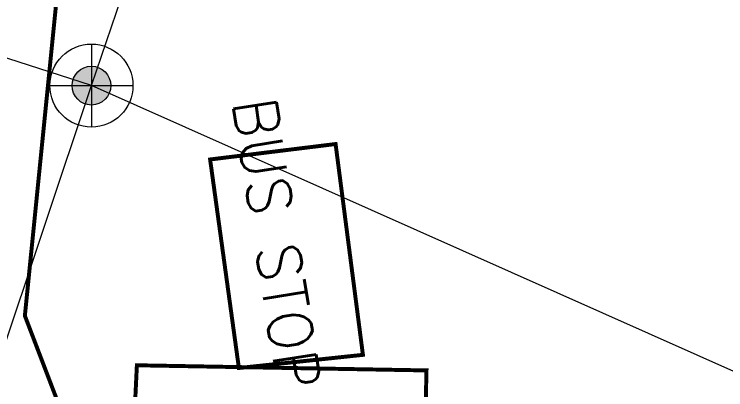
# Model space of a CAD drawing. Header units: inches. Extents: x 350994 to 353538, y 1581369 to 1583842.
# Drawn here: x 351557.87 to 351575.85, y 1583158.94 to 1583168.44 of the extents above; entities that cross this region are included whole.
import ezdxf
from ezdxf.enums import TextEntityAlignment as Align

# ---------------------------------------------------------------- set-up
doc = ezdxf.new("R2010")
doc.units = ezdxf.units.IN
doc.header["$MEASUREMENT"] = 0
doc.linetypes.add('1', pattern=[0])
for name, color, linetype in [('BOUNDARY', 5, 'Continuous'), ('BULDING', 5, '1'), ('EP TF', 5, 'Continuous'), ("ROAD'S", 1, '1')]:
    doc.layers.add(name, color=color, linetype=linetype)
doc.styles.add('ROMANS', font='ROMANS.shx')
doc.styles.get("Standard").update_dxf_attribs({"font": 'arial.ttf'})
doc.linetypes.add('SILT_FENCE', pattern='A,0.5,-0.2,["EP",Standard,S=0.1,R=0,X=-0.1,Y=-0.05],-0.2', length=0.9)

# ---------------------------------------------------------------- blocks, each defined once
blk = doc.blocks.new('EP1')
at = {"layer": 'EP TF', "lineweight": 5}
h = blk.add_hatch(color=252, dxfattribs=at)
edge = h.paths.add_edge_path()
edge.add_arc((351339.771, 1583222.914), 0.49, 0, 360)
at = {"layer": 'EP TF', "color": 252, "lineweight": 5}
for points in [[(351339.771, 1583223.964), (351339.771, 1583221.864)], [(351338.721, 1583222.914), (351340.821, 1583222.914)]]:
    blk.add_lwpolyline(points, dxfattribs=at)
for radius in [1.05, 0.49]:
    blk.add_circle((351339.771, 1583222.914), radius, dxfattribs=at)

msp = doc.modelspace()

# ---------------------------------------------------------------- linework, layer by layer
at = {"layer": 'BOUNDARY', "lineweight": 5, "const_width": 0.1}
for points, elevation in [([(351566.68, 1583159.827), (351563.545, 1583159.494), (351562.818, 1583164.767), (351565.989, 1583165.157), (351566.68, 1583159.827)], 99.755), ([(351560.819, 1583156.479), (351560.967, 1583159.563), (351568.287, 1583159.433), (351568.206, 1583156.141), (351560.819, 1583156.479)], 99.592)]:
    msp.add_lwpolyline(points, dxfattribs=dict(at, elevation=elevation))
at = {"layer": 'EP TF', "color": 252, "linetype": 'SILT_FENCE', "lineweight": 5, "ltscale": 6}
for points, elevation in [([(351445.066, 1582827.53), (351461.885, 1582877.562), (351478.84, 1582928.409), (351495.281, 1582976.378), (351513.131, 1583028.233), (351530.907, 1583079.051), (351553.178, 1583146.847), (351559.818, 1583166.634), (351568.789, 1583193.104), (351576.505, 1583216.751), (351588.968, 1583253.117), (351608.717, 1583313.215), (351618.436, 1583343.137), (351695.259, 1583575.026)], 113.044), ([(351860.599, 1583050.457), (351843.117, 1583054.927), (351805.428, 1583069.434), (351749.996, 1583088.043), (351693.324, 1583107.195), (351559.818, 1583166.634), (351530.996, 1583175.986), (351505.516, 1583184.189), (351479.554, 1583192.598), (351455.022, 1583200.395), (351427.507, 1583209.446), (351401.181, 1583217.744), (351377.104, 1583229.332), (351383.888, 1583253.394), (351390.184, 1583276.102), (351398.171, 1583304.68), (351406.613, 1583334.671), (351412.571, 1583355.244), (351419.656, 1583379.976), (351427.743, 1583409.247), (351437.315, 1583441.687)], 98.457)]:
    msp.add_lwpolyline(points, dxfattribs=dict(at, elevation=elevation))
at = {"layer": "ROAD'S", "lineweight": 5, "const_width": 0.1}
msp.add_lwpolyline([(351598.316, 1583258.496), (351589.667, 1583261.018), (351575.054, 1583217.114), (351558.923, 1583168.67), (351558.136, 1583160.814), (351560.789, 1583153.863), (351564.042, 1583149.878), (351565.009, 1583148.954), (351748.303, 1583085.5), (351764.431, 1583080.034)], dxfattribs=at)

# ---------------------------------------------------------------- block references
at = {"layer": 'EP TF', "color": 1, "lineweight": 5}
msp.add_blockref('EP1', (220.047, -56.28, 98.457), dxfattribs=at)

# ---------------------------------------------------------------- texts
at = {"layer": 'BULDING', "color": 0, "linetype": 'Continuous', "lineweight": 9, "style": 'ROMANS'}
msp.add_text('BUS STOP', height=1.1, rotation=278.9304, dxfattribs=at).set_placement((351564.501, 1583162.636, 99.592), align=Align.MIDDLE_CENTER)

doc.saveas('drawing.dxf')
